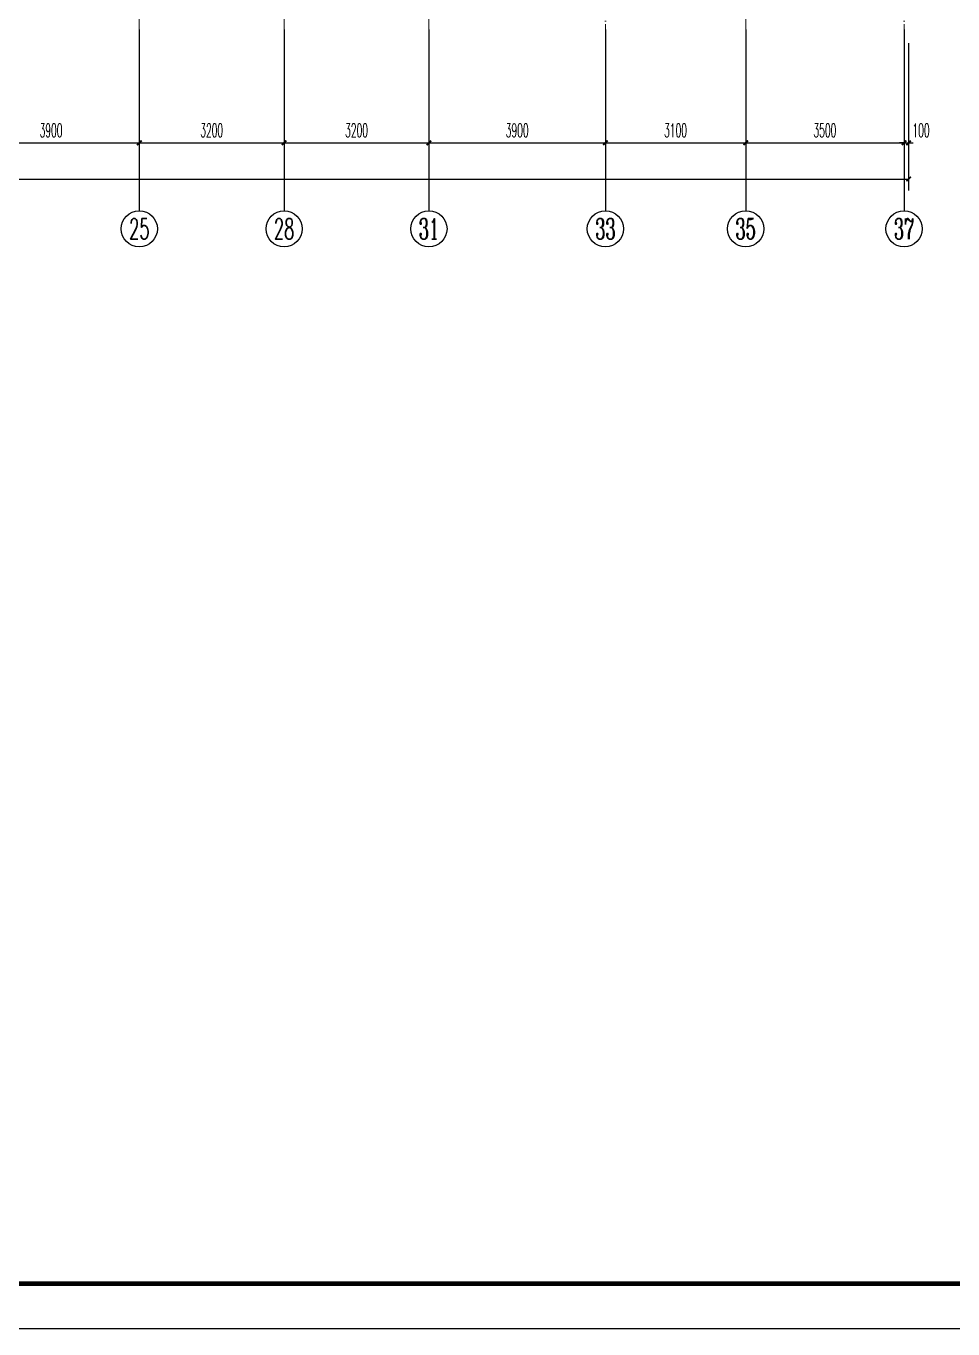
# Model space of a CAD drawing. Extents: x 27938 to 650306, y -92720 to 1524912.
# Drawn here: x 307514 to 327997, y 565249 to 594028 of the extents above; entities that cross this region are included whole.
import ezdxf
from ezdxf.enums import TextEntityAlignment as Align

# ---------------------------------------------------------------- set-up
doc = ezdxf.new("R2010")
doc.units = 0
doc.header["$LTSCALE"] = 1000
doc.header["$MEASUREMENT"] = 0
doc.linetypes.add('DOTE', pattern=[2.42, 2, -0.2, 0.02, -0.2])
for name, color, linetype in [('AXIS', 3, 'Continuous'), ('AXIS_TEXT', 4, 'Continuous'), ('图框', 140, 'Continuous')]:
    doc.layers.add(name, color=color, linetype=linetype)
doc.layers.add('DOTE', color=19, linetype='DOTE', lineweight=9)
doc.layers.add('yichutu', color=7, linetype='Continuous', true_color=0xffffff, plot=False)
doc.styles.add('_TCH_AXIS', font='COMPLEX', dxfattribs={"bigfont": 'GBCBIG'})
doc.styles.add('_TCH_DIM_T3', font='SIMPLEX.shx', dxfattribs={"width": 0.494118, "bigfont": 'GBCBIG.shx'})
doc.styles.add('COMPLEX', font='COMPLEX')
doc.dimstyles.new('_TCH_ARCH&&100', dxfattribs={"dimtxt": 297.5, "dimasz": 100, "dimexe": 250, "dimexo": 300, "dimgap": 126.25, "dimtad": 1, "dimdec": 0, "dimzin": 0, "dimdsep": 46, "dimtxsty": '_TCH_DIM_T3', "dimblk": 'ARCHTICK', "dimcen": 0.09, "dimclrt": 4, "dimazin": 2, "dimtfac": 1, "dimtdec": 0, "dimtix": 1, "dimtmove": 2, "dimatfit": 3, "dimfxl": 1, "dimtolj": 1, "dimtzin": 0, "dimarcsym": 0})

# ---------------------------------------------------------------- blocks, each defined once
blk = doc.blocks.new('TK')
at = {"layer": '图框'}
blk.add_lwpolyline([(465375, 548714), (549475, 548714), (549475, 489314), (465375, 489314)], close=True, dxfattribs=at)
blk.add_lwpolyline([(465375, 548714), (549475, 548714), (549475, 489314), (465375, 489314)], close=True, dxfattribs=at)
at = {"layer": '图框', "const_width": 100}
blk.add_lwpolyline([(548475, 490314), (548475, 547714), (467875, 547714), (467875, 490314)], close=True, dxfattribs=at)
blk = doc.blocks.new('GDGDGRDGDGDR')
at = {"layer": 'DOTE', "linetype": 'DOTE', "ltscale": 0.3}
for p, q in [((320317, 612949), (320317, 593949)), ((326917, 612949), (326917, 593949)), ((310017, 603849), (310017, 593949)), ((316417, 603849), (316417, 593949)), ((323417, 602349), (323417, 593949)), ((313217, 600249), (313217, 593949))]:
    blk.add_line(p, q, dxfattribs=at)
blk = doc.blocks.new('yct-841-594-84100-59400-100-1000.0')
at = {"layer": 'yichutu', "color": 7, "true_color": 0xffffff}
blk.add_lwpolyline([(0, 0), (0, 59400), (84100, 59400), (84100, 0)], close=True, dxfattribs=at)
blk = doc.blocks.new('_ArchTick')
at = {"color": 0, "linetype": 'ByBlock', "const_width": 0.4}
blk.add_lwpolyline([(-0.5, -0.5), (0.5, 0.5)], dxfattribs=at)
blk = doc.blocks.new('*D955')
at = {"layer": 'AXIS', "color": 0, "lineweight": -2}
for p, q in [((326917, 593649), (326917, 591199)), ((327017, 593649), (327017, 591199)), ((326917, 591449), (326817, 591449)), ((326917, 591449), (327017, 591449)), ((327017, 591449), (327117, 591449))]:
    blk.add_line(p, q, dxfattribs=at)
at = {"layer": 'Defpoints', "color": 0}
for p in [(326917, 593949), (327017, 593949), (327017, 591449)]:
    blk.add_point(p, dxfattribs=at)
at = {"layer": 'AXIS', "color": 0, "lineweight": -2, "xscale": 100, "yscale": 100, "zscale": 100}
blk.add_blockref('_ArchTick', (326917, 591449), dxfattribs=at)
at = {"layer": 'AXIS', "color": 0, "lineweight": -2, "xscale": 100, "yscale": 100, "zscale": 100, "rotation": 180}
blk.add_blockref('_ArchTick', (327017, 591449), dxfattribs=at)
at = {"layer": 'AXIS', "color": 4, "insert": (327292, 591724), "char_height": 297.5, "attachment_point": 5, "style": '_TCH_DIM_T3'}
blk.add_mtext('\\A1;100', dxfattribs=at)
blk = doc.blocks.new('*D956')
at = {"layer": 'AXIS', "color": 0, "lineweight": -2}
for p, q in [((323417, 593649), (323417, 591199)), ((326917, 593649), (326917, 591199)), ((323417, 591449), (326917, 591449))]:
    blk.add_line(p, q, dxfattribs=at)
at = {"layer": 'Defpoints', "color": 0}
for p in [(323417, 593949), (326917, 593949), (326917, 591449)]:
    blk.add_point(p, dxfattribs=at)
at = {"layer": 'AXIS', "color": 0, "lineweight": -2, "xscale": 100, "yscale": 100, "zscale": 100, "rotation": 180}
blk.add_blockref('_ArchTick', (323417, 591449), dxfattribs=at)
at = {"layer": 'AXIS', "color": 0, "lineweight": -2, "xscale": 100, "yscale": 100, "zscale": 100}
blk.add_blockref('_ArchTick', (326917, 591449), dxfattribs=at)
at = {"layer": 'AXIS', "color": 4, "insert": (325167, 591724), "char_height": 297.5, "attachment_point": 5, "style": '_TCH_DIM_T3'}
blk.add_mtext('\\A1;3500', dxfattribs=at)
blk = doc.blocks.new('*D957')
at = {"layer": 'AXIS', "color": 0, "lineweight": -2}
for p, q in [((320317, 593649), (320317, 591199)), ((323417, 593649), (323417, 591199)), ((320317, 591449), (323417, 591449))]:
    blk.add_line(p, q, dxfattribs=at)
at = {"layer": 'Defpoints', "color": 0}
for p in [(320317, 593949), (323417, 593949), (323417, 591449)]:
    blk.add_point(p, dxfattribs=at)
at = {"layer": 'AXIS', "color": 0, "lineweight": -2, "xscale": 100, "yscale": 100, "zscale": 100, "rotation": 180}
blk.add_blockref('_ArchTick', (320317, 591449), dxfattribs=at)
at = {"layer": 'AXIS', "color": 0, "lineweight": -2, "xscale": 100, "yscale": 100, "zscale": 100}
blk.add_blockref('_ArchTick', (323417, 591449), dxfattribs=at)
at = {"layer": 'AXIS', "color": 4, "insert": (321867, 591724), "char_height": 297.5, "attachment_point": 5, "style": '_TCH_DIM_T3'}
blk.add_mtext('\\A1;3100', dxfattribs=at)
blk = doc.blocks.new('*D958')
at = {"layer": 'AXIS', "color": 0, "lineweight": -2}
for p, q in [((316417, 593649), (316417, 591199)), ((320317, 593649), (320317, 591199)), ((316417, 591449), (320317, 591449))]:
    blk.add_line(p, q, dxfattribs=at)
at = {"layer": 'Defpoints', "color": 0}
for p in [(316417, 593949), (320317, 593949), (320317, 591449)]:
    blk.add_point(p, dxfattribs=at)
at = {"layer": 'AXIS', "color": 0, "lineweight": -2, "xscale": 100, "yscale": 100, "zscale": 100, "rotation": 180}
blk.add_blockref('_ArchTick', (316417, 591449), dxfattribs=at)
at = {"layer": 'AXIS', "color": 0, "lineweight": -2, "xscale": 100, "yscale": 100, "zscale": 100}
blk.add_blockref('_ArchTick', (320317, 591449), dxfattribs=at)
at = {"layer": 'AXIS', "color": 4, "insert": (318367, 591724), "char_height": 297.5, "attachment_point": 5, "style": '_TCH_DIM_T3'}
blk.add_mtext('\\A1;3900', dxfattribs=at)
blk = doc.blocks.new('*D959')
at = {"layer": 'AXIS', "color": 0, "lineweight": -2}
for p, q in [((313217, 593649), (313217, 591199)), ((316417, 593649), (316417, 591199)), ((313217, 591449), (316417, 591449))]:
    blk.add_line(p, q, dxfattribs=at)
at = {"layer": 'Defpoints', "color": 0}
for p in [(313217, 593949), (316417, 593949), (316417, 591449)]:
    blk.add_point(p, dxfattribs=at)
at = {"layer": 'AXIS', "color": 0, "lineweight": -2, "xscale": 100, "yscale": 100, "zscale": 100, "rotation": 180}
blk.add_blockref('_ArchTick', (313217, 591449), dxfattribs=at)
at = {"layer": 'AXIS', "color": 0, "lineweight": -2, "xscale": 100, "yscale": 100, "zscale": 100}
blk.add_blockref('_ArchTick', (316417, 591449), dxfattribs=at)
at = {"layer": 'AXIS', "color": 4, "insert": (314817, 591724), "char_height": 297.5, "attachment_point": 5, "style": '_TCH_DIM_T3'}
blk.add_mtext('\\A1;3200', dxfattribs=at)
blk = doc.blocks.new('*D960')
at = {"layer": 'AXIS', "color": 0, "lineweight": -2}
for p, q in [((310017, 593649), (310017, 591199)), ((313217, 593649), (313217, 591199)), ((310017, 591449), (313217, 591449))]:
    blk.add_line(p, q, dxfattribs=at)
at = {"layer": 'Defpoints', "color": 0}
for p in [(310017, 593949), (313217, 593949), (313217, 591449)]:
    blk.add_point(p, dxfattribs=at)
at = {"layer": 'AXIS', "color": 0, "lineweight": -2, "xscale": 100, "yscale": 100, "zscale": 100, "rotation": 180}
blk.add_blockref('_ArchTick', (310017, 591449), dxfattribs=at)
at = {"layer": 'AXIS', "color": 0, "lineweight": -2, "xscale": 100, "yscale": 100, "zscale": 100}
blk.add_blockref('_ArchTick', (313217, 591449), dxfattribs=at)
at = {"layer": 'AXIS', "color": 4, "insert": (311617, 591724), "char_height": 297.5, "attachment_point": 5, "style": '_TCH_DIM_T3'}
blk.add_mtext('\\A1;3200', dxfattribs=at)
blk = doc.blocks.new('*D961')
at = {"layer": 'AXIS', "color": 0, "lineweight": -2}
for p, q in [((306117, 593649), (306117, 591199)), ((310017, 593649), (310017, 591199)), ((306117, 591449), (310017, 591449))]:
    blk.add_line(p, q, dxfattribs=at)
at = {"layer": 'Defpoints', "color": 0}
for p in [(306117, 593949), (310017, 593949), (310017, 591449)]:
    blk.add_point(p, dxfattribs=at)
at = {"layer": 'AXIS', "color": 0, "lineweight": -2, "xscale": 100, "yscale": 100, "zscale": 100, "rotation": 180}
blk.add_blockref('_ArchTick', (306117, 591449), dxfattribs=at)
at = {"layer": 'AXIS', "color": 0, "lineweight": -2, "xscale": 100, "yscale": 100, "zscale": 100}
blk.add_blockref('_ArchTick', (310017, 591449), dxfattribs=at)
at = {"layer": 'AXIS', "color": 4, "insert": (308067, 591724), "char_height": 297.5, "attachment_point": 5, "style": '_TCH_DIM_T3'}
blk.add_mtext('\\A1;3900', dxfattribs=at)
blk = doc.blocks.new('*D1015')
at = {"layer": 'AXIS', "color": 0, "lineweight": -2}
for p, q in [((272017, 593649), (272017, 590399)), ((327017, 593649), (327017, 590399)), ((272017, 590649), (327017, 590649))]:
    blk.add_line(p, q, dxfattribs=at)
at = {"layer": 'Defpoints', "color": 0}
for p in [(272017, 593949), (327017, 593949), (327017, 590649)]:
    blk.add_point(p, dxfattribs=at)
at = {"layer": 'AXIS', "color": 0, "lineweight": -2, "xscale": 100, "yscale": 100, "zscale": 100, "rotation": 180}
blk.add_blockref('_ArchTick', (272017, 590649), dxfattribs=at)
at = {"layer": 'AXIS', "color": 0, "lineweight": -2, "xscale": 100, "yscale": 100, "zscale": 100}
blk.add_blockref('_ArchTick', (327017, 590649), dxfattribs=at)
at = {"layer": 'AXIS', "color": 4, "insert": (299517, 590924), "char_height": 297.5, "attachment_point": 5, "style": '_TCH_DIM_T3'}
blk.add_mtext('\\A1;55000', dxfattribs=at)
blk = doc.blocks.new('_AXISO')
blk.add_circle((0, 0), 0.5)
at = {"layer": 'AXIS_TEXT', "style": 'COMPLEX', "width": 1.041667}
blk.add_attdef('A', text='', height=0.56, dxfattribs=at).set_placement((-0.25, -0.28), (0.25, -0.28), align=Align.FIT)

msp = doc.modelspace()

# ---------------------------------------------------------------- linework, layer by layer
at = {"layer": 'AXIS'}
for p, q in [((310016.6, 593948.8), (310016.6, 589948.8)), ((313216.6, 593948.8), (313216.6, 589948.8)), ((316416.6, 593948.8), (316416.6, 589948.8)), ((320316.6, 593948.8), (320316.6, 589948.8)), ((323416.6, 593948.8), (323416.6, 589948.8)), ((326916.6, 593948.8), (326916.6, 589948.8))]:
    msp.add_line(p, q, dxfattribs=at)

# ---------------------------------------------------------------- block references
for name, p in [('TK', (-205160.9, 75935)), ('GDGDGRDGDGDR', (0, 0))]:
    msp.add_blockref(name, p)
ref = msp.add_blockref('_AXISO', (310016.6, 589548.8), dxfattribs=dict(at, xscale=800, yscale=800, zscale=800))
ref.add_attrib('A', '25', dxfattribs={"layer": 'AXIS_TEXT', "height": 452.55, "style": '_TCH_AXIS', "width": 0.617647}).set_placement((309790.3, 589322.5), (310242.9, 589322.5), align=Align.FIT)
ref = msp.add_blockref('_AXISO', (313216.6, 589548.8), dxfattribs=dict(at, xscale=800, yscale=800, zscale=800))
ref.add_attrib('A', '28', dxfattribs={"layer": 'AXIS_TEXT', "height": 452.55, "style": '_TCH_AXIS', "width": 0.617647}).set_placement((312990.3, 589322.5), (313442.9, 589322.5), align=Align.FIT)
ref = msp.add_blockref('_AXISO', (316416.6, 589548.8), dxfattribs=dict(at, xscale=800, yscale=800, zscale=800))
ref.add_attrib('A', '31', dxfattribs={"layer": 'AXIS_TEXT', "height": 452.55, "style": '_TCH_AXIS', "width": 0.75}).set_placement((316190.3, 589322.5), (316642.9, 589322.5), align=Align.FIT)
ref = msp.add_blockref('_AXISO', (320316.6, 589548.8), dxfattribs=dict(at, xscale=800, yscale=800, zscale=800))
ref.add_attrib('A', '33', dxfattribs={"layer": 'AXIS_TEXT', "height": 452.55, "style": '_TCH_AXIS', "width": 0.636364}).set_placement((320090.3, 589322.5), (320542.9, 589322.5), align=Align.FIT)
ref = msp.add_blockref('_AXISO', (323416.6, 589548.8), dxfattribs=dict(at, xscale=800, yscale=800, zscale=800))
ref.add_attrib('A', '35', dxfattribs={"layer": 'AXIS_TEXT', "height": 452.55, "style": '_TCH_AXIS', "width": 0.636364}).set_placement((323190.3, 589322.5), (323642.9, 589322.5), align=Align.FIT)
ref = msp.add_blockref('_AXISO', (326916.6, 589548.8), dxfattribs=dict(at, xscale=800, yscale=800, zscale=800))
ref.add_attrib('A', '37', dxfattribs={"layer": 'AXIS_TEXT', "height": 452.55, "style": '_TCH_AXIS', "width": 0.636364}).set_placement((326690.3, 589322.5), (327142.9, 589322.5), align=Align.FIT)
at = {"layer": 'yichutu'}
msp.add_blockref('yct-841-594-84100-59400-100-1000.0', (260214.1, 565248.6), dxfattribs=at)

# ---------------------------------------------------------------- dimensions: what is measured, and where the dimension line sits
at = {"layer": 'AXIS'}
for p1, p2, distance, picture, middle in [((272016.6, 593948.8), (327016.6, 593948.8), -3300, '*D1015', (299516.6, 590923.8)), ((306116.6, 593948.8), (310016.6, 593948.8), -2500, '*D961', (308066.6, 591723.8)), ((310016.6, 593948.8), (313216.6, 593948.8), -2500, '*D960', (311616.6, 591723.8)), ((313216.6, 593948.8), (316416.6, 593948.8), -2500, '*D959', (314816.6, 591723.8)), ((316416.6, 593948.8), (320316.6, 593948.8), -2500, '*D958', (318366.6, 591723.8)), ((320316.6, 593948.8), (323416.6, 593948.8), -2500, '*D957', (321866.6, 591723.8)), ((323416.6, 593948.8), (326916.6, 593948.8), -2500, '*D956', (325166.6, 591723.8))]:
    dim = msp.add_aligned_dim(p1=p1, p2=p2, distance=distance, dimstyle='_TCH_ARCH&&100', dxfattribs=at)
    dim.commit()
    dim.dimension.update_dxf_attribs({"geometry": picture, "text_midpoint": middle})
dim = msp.add_linear_dim(base=(327016.6, 591448.8), p1=(326916.6, 593948.8), p2=(327016.6, 593948.8), angle=0, dimstyle='_TCH_ARCH&&100', dxfattribs=at)
dim.commit()
dim.dimension.update_dxf_attribs({"geometry": '*D955', "text_midpoint": (327291.6, 591723.8), "dimtype": 129})

doc.saveas('drawing.dxf')
